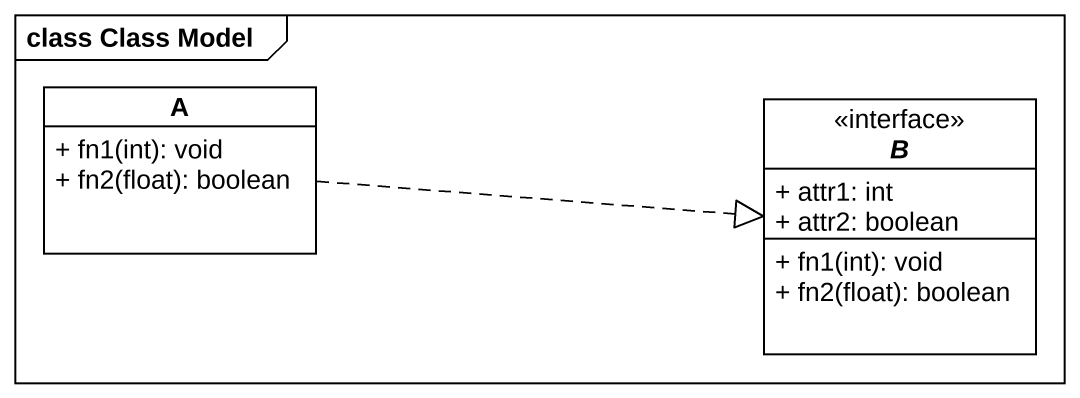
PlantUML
@startuml
mainframe class Class Model
hide circle
hide empty members
skinparam classAttributeIconSize 0
class A {
  + fn1(int): void
  + fn2(float): boolean
}
interface B {
  + attr1: int
  + attr2: boolean
  + fn1(int): void
  + fn2(float): boolean
}
A .right.|> B
@enduml
